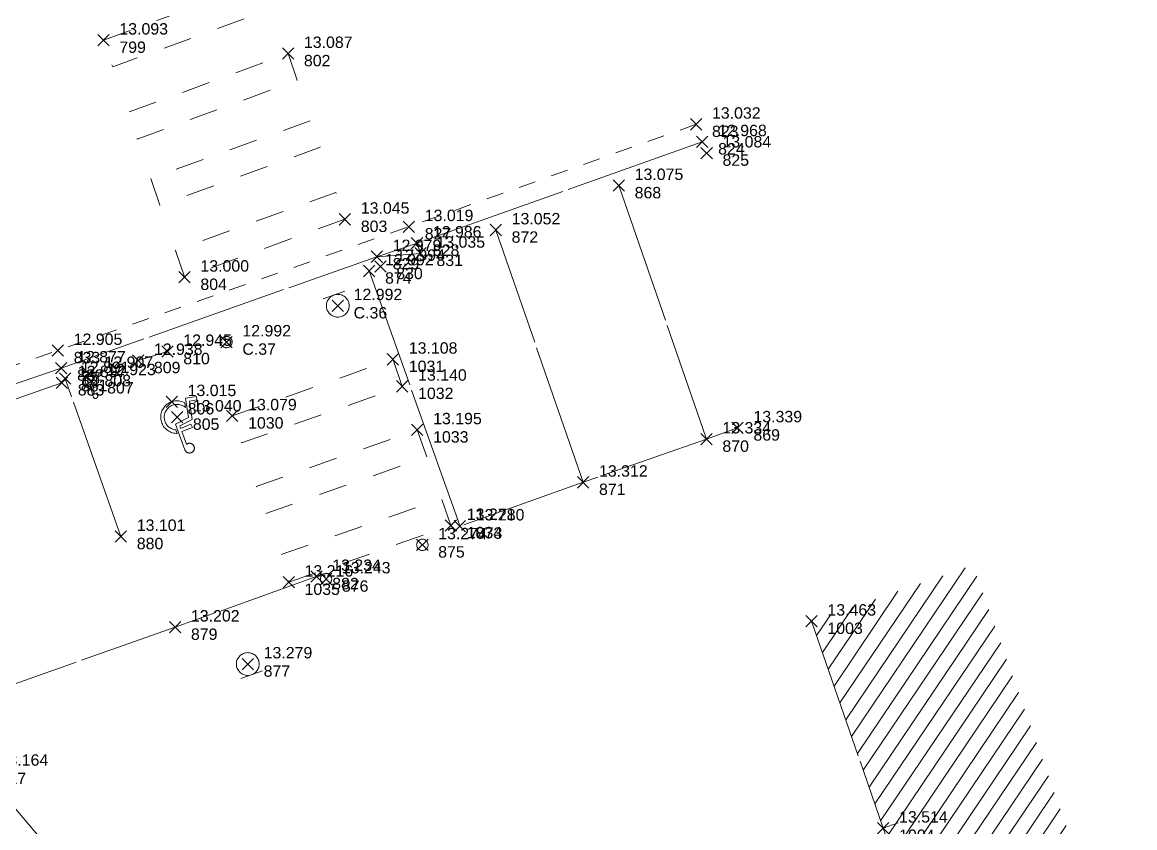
# Model space of a CAD drawing. Header units: metres. Extents: x 1223562 to 1223801, y 7191360 to 7191620.
# Drawn here: x 1223781.14 to 1223800.68, y 7191545.52 to 7191559.66 of the extents above; entities that cross this region are included whole.
import ezdxf

# ---------------------------------------------------------------- set-up
doc = ezdxf.new("R2010")
doc.units = ezdxf.units.M
doc.header["$PDMODE"] = 3
doc.header["$PDSIZE"] = 0.1
for name, pattern in [('LL_0822', [2.5, 2.5, 0]), ('LL_0829', [0.6, 0.3, -0.3]), ('ML_0862', [1, 0.5, -0.5]), ('ML_2577', [2.5, 2.5, 0]), ('Rec_Continu', [2.5, 2.5, 0]), ('RL_1105', [2.5, 2.5, 0]), ('Socle_Continu', [2.5, 2.5, 0]), ('Topo_Continu', [2.5, 2.5, 0])]:
    doc.linetypes.add(name, pattern=pattern)
for name, color, linetype, lineweight in [('BATIH_SCS', 201, 'Socle_Continu', 13), ('MARQU_PSS', 7, 'Socle_Continu', 13), ('MARQU_SCS', 7, 'Socle_Continu', 13), ('SIGNV_SCS', 20, 'Socle_Continu', 13), ('SIGTA_SCI', 7, 'Socle_Continu', 13), ('SIGTM_SCI', 1, 'Socle_Continu', 13), ('SIGTO_SCI', 255, 'Socle_Continu', 13), ('VOIRI_SCS', 7, 'Socle_Continu', 13)]:
    doc.layers.add(name, color=color, linetype=linetype, lineweight=lineweight)
doc.layers.add('BATIM_SCS', color=7, linetype='Socle_Continu', lineweight=13, true_color=0xdf7fff)
doc.styles.get("Standard").update_dxf_attribs({"font": 'arial.ttf'})

# ---------------------------------------------------------------- blocks, each defined once
blk = doc.blocks.new('YP_1521')
at = {"layer": 'SIGTO_SCI', "color": 7, "linetype": 'Socle_Continu'}
blk.add_point((0, 0), dxfattribs=at)
at = {"layer": 'SIGTA_SCI', "linetype": 'Socle_Continu'}
blk.add_attdef('ALT', (0.278, 0.099), '', height=0.2, dxfattribs=at)
at = {"layer": 'SIGTA_SCI', "linetype": 'Socle_Continu', "flags": 9}
blk.add_attdef('CALQUE_ALT', (1.69, -1.18), '', height=0.2, dxfattribs=at)
at = {"layer": 'SIGTM_SCI', "linetype": 'Socle_Continu'}
blk.add_attdef('MAT', (0.278, -0.223), '', height=0.2, dxfattribs=at)
at = {"layer": 'SIGTM_SCI', "linetype": 'Socle_Continu', "flags": 9}
blk.add_attdef('CALQUE_MAT', (1.69, -1.501), '', height=0.2, dxfattribs=at)
at = {"layer": 'SIGTO_SCI', "linetype": 'Socle_Continu', "flags": 9}
for tag, p in [('ID', (1.69, 0.105)), ('NATURE', (1.69, -0.216)), ('FAMILLE', (1.69, -0.538)), ('CALQUE', (1.69, -0.859)), ('PCRS', (1.69, -1.823))]:
    blk.add_attdef(tag, p, '', height=0.2, dxfattribs=at)
blk = doc.blocks.new('MP_2584')
at = {"layer": 'MARQU_PSS', "linetype": 'Topo_Continu'}
blk.add_lwpolyline([(-0.011, 0.523), (-0.011, 0.278), (0.196, 0.274), (0.189, 0.211), (-0.011, 0.215), (-0.011, 0.167), (0.245, 0.138), (0.312, -0.193), (0.448, -0.165), (0.461, -0.227), (0.262, -0.267), (0.192, 0.08), (-0.074, 0.11), (-0.074, 0.608, -3.014961), (-0.011, 0.523)], format="xyb", dxfattribs=at)
blk.add_lwpolyline([(0.222, -0.196), (0.205, -0.109, -1.381984), (-0.1, 0.21), (-0.1, 0.279, 1.290671)], format="xyb", close=True, dxfattribs=at)
at = {"layer": 'MARQU_PSS', "linetype": 'Topo_Continu', "flags": 9}
for tag, p in [('ID', (0.728, 0.459)), ('NATURE', (0.728, 0.138))]:
    blk.add_attdef(tag, p, '', height=0.2, dxfattribs=at)
at = {"layer": 'MARQU_PSS', "linetype": 'Rec_Continu', "flags": 9}
for tag, p in [('FAMILLE', (0.728, -0.184)), ('CALQUE', (0.728, -0.505)), ('PCRS', (0.728, -0.826))]:
    blk.add_attdef(tag, p, '', height=0.2, dxfattribs=at)
blk = doc.blocks.new('LP_0841')
at = {"layer": 'VOIRI_SCS', "linetype": 'Socle_Continu', "flags": 128}
blk.add_lwpolyline([(0, 0), (0, 0.5), (1, 0)], dxfattribs=at)
at = {"layer": 'VOIRI_SCS', "linetype": 'Socle_Continu', "flags": 9}
for tag, p in [('ID', (1.428, 0.548)), ('NATURE', (1.428, 0.227)), ('FAMILLE', (1.428, -0.095)), ('CALQUE', (1.428, -0.416)), ('PCRS', (1.428, -0.737))]:
    blk.add_attdef(tag, p, '', height=0.2, dxfattribs=at)
blk = doc.blocks.new('LP_0843')
at = {"layer": 'VOIRI_SCS', "linetype": 'Socle_Continu'}
blk.add_circle((0, 0), 0.1, dxfattribs=at)
at = {"layer": 'VOIRI_SCS', "linetype": 'Socle_Continu', "flags": 9}
for tag, p in [('ID', (0.829, 0.061)), ('NATURE', (0.829, -0.26)), ('FAMILLE', (0.829, -0.582)), ('CALQUE', (0.829, -0.903)), ('PCRS', (0.829, -1.224))]:
    blk.add_attdef(tag, p, '', height=0.2, dxfattribs=at)
blk = doc.blocks.new('HP_0569')
at = {"layer": 'SIGNV_SCS', "linetype": 'Socle_Continu'}
blk.add_line((-0.2, -0.2), (0.2, -0.2), dxfattribs=at)
blk.add_circle((0, 0), 0.2, dxfattribs=at)
at = {"layer": 'SIGNV_SCS', "linetype": 'Socle_Continu', "flags": 9}
for tag, p in [('ID', (0.713, 0.595)), ('NATURE', (0.713, 0.273)), ('FAMILLE', (0.713, -0.048)), ('CALQUE', (0.713, -0.369)), ('PCRS', (0.713, -0.69))]:
    blk.add_attdef(tag, p, '', height=0.2, dxfattribs=at)
blk = doc.blocks.new('RP_1121')
at = {"layer": 'BATIM_SCS', "linetype": 'Socle_Continu'}
blk.add_hatch(color=256, dxfattribs=at).paths.add_polyline_path([(0.438, 0.086), (0.5, 0.172), (0.563, 0.086)])
for p, q in [((0, 0.276), (0, 0)), ((0.438, 0.086), (0.5, 0.172)), ((0.5, 0.172), (0.563, 0.086)), ((1, -0.001), (1, 0.275)), ((0.563, 0.086), (0.438, 0.086))]:
    blk.add_line(p, q, dxfattribs=at)
at = {"layer": 'BATIM_SCS', "linetype": 'Socle_Continu', "flags": 9}
for tag, p in [('ID', (1.431, 0.651)), ('NATURE', (1.431, 0.33)), ('FAMILLE', (1.431, 0.008)), ('CALQUE', (1.431, -0.313)), ('PCRS', (1.431, -0.634))]:
    blk.add_attdef(tag, p, '', height=0.2, dxfattribs=at)

msp = doc.modelspace()

# ---------------------------------------------------------------- hatches: boundary and pattern name
at = {"layer": 'BATIH_SCS', "linetype": 'Socle_Continu'}
h = msp.add_hatch(dxfattribs=at)
h.set_pattern_fill('RL_1107', color=256, angle=11, pattern_type=2)
h.set_pattern_definition([(56, (0, 0), (-0.207259393139, 0.139798225868), [])])
h.paths.add_polyline_path([(1223792.759, 7191539.281), (1223792.934, 7191539.346), (1223795.261, 7191540.206), (1223800.675, 7191542.208), (1223797.834, 7191550.129), (1223795, 7191549.147), (1223796.259, 7191545.515), (1223796.746, 7191544.185), (1223796.911, 7191543.738), (1223796.79, 7191543.866), (1223796.697, 7191543.792), (1223796.631, 7191543.91), (1223789.325, 7191541.211), (1223789.225, 7191541.185), (1223789.274, 7191541.027), (1223788.991, 7191540.927), (1223790.465, 7191536.786), (1223791.674, 7191533.401), (1223793.572, 7191528.006), (1223793.633, 7191527.83), (1223795.605, 7191522.406), (1223795.673, 7191522.218), (1223794.298, 7191521.715), (1223793.232, 7191521.326), (1223792.42, 7191521.012), (1223791.92, 7191520.832), (1223790.972, 7191520.473), (1223788.01, 7191519.398), (1223790.361, 7191512.687), (1223790.7, 7191511.735), (1223792.431, 7191506.866), (1223794.727, 7191500.443), (1223794.788, 7191500.442), (1223794.855, 7191500.207), (1223794.805, 7191500.177), (1223796.497, 7191495.407), (1223799.325, 7191496.41), (1223791.813, 7191517.587), (1223799.515, 7191520.428)])
h.paths.add_polyline_path([(1223795.079, 7191521.862), (1223795.042, 7191521.711), (1223794.915, 7191521.802)], flags=16)
h.paths.add_polyline_path([(1223792.908, 7191521.108), (1223792.888, 7191521.008), (1223792.807, 7191521.069)], flags=16)
h.paths.add_polyline_path([(1223791.535, 7191520.594), (1223791.507, 7191520.491), (1223791.417, 7191520.55)], flags=16)
h.paths.add_polyline_path([(1223794.075, 7191527.972), (1223794.037, 7191528.081), (1223794.137, 7191528.055)], flags=16)
h.paths.add_polyline_path([(1223792.904, 7191531.527), (1223792.832, 7191531.725), (1223793.03, 7191531.685)], flags=16)
h.paths.add_polyline_path([(1223790.769, 7191512.291), (1223790.709, 7191512.203), (1223790.666, 7191512.32)], flags=16)
h.paths.add_polyline_path([(1223791.397, 7191535.05), (1223791.333, 7191535.234), (1223791.447, 7191535.17)], flags=16)
h.paths.add_polyline_path([(1223791.969, 7191508.55), (1223792.05, 7191508.51), (1223792.012, 7191508.428)], flags=16)
h.paths.add_polyline_path([(1223796.613, 7191544.796), (1223796.553, 7191544.962), (1223796.664, 7191544.909)], flags=16)
h.paths.add_polyline_path([(1223796.006, 7191497.231), (1223796.109, 7191497.2), (1223796.05, 7191497.111)], flags=16)
h.paths.add_polyline_path([(1223796.443, 7191496.06), (1223796.545, 7191496.029), (1223796.486, 7191495.941)], flags=16)

# ---------------------------------------------------------------- linework, layer by layer
at = {"layer": 'BATIM_SCS', "linetype": 'RL_1105', "flags": 128}
msp.add_lwpolyline([(1223795, 7191549.147), (1223796.259, 7191545.515), (1223796.746, 7191544.185), (1223796.911, 7191543.738), (1223796.79, 7191543.866), (1223796.697, 7191543.792), (1223796.631, 7191543.91), (1223789.325, 7191541.211), (1223789.225, 7191541.185), (1223789.274, 7191541.027), (1223788.991, 7191540.927), (1223790.465, 7191536.786), (1223791.674, 7191533.401), (1223793.572, 7191528.006), (1223793.633, 7191527.83), (1223795.605, 7191522.406), (1223795.673, 7191522.218), (1223794.298, 7191521.715), (1223793.232, 7191521.326), (1223792.42, 7191521.012), (1223791.92, 7191520.832), (1223790.972, 7191520.473), (1223788.01, 7191519.398), (1223790.361, 7191512.687), (1223790.7, 7191511.735), (1223792.431, 7191506.866), (1223794.727, 7191500.443), (1223794.788, 7191500.442), (1223794.855, 7191500.207), (1223794.805, 7191500.177), (1223796.497, 7191495.407)], dxfattribs=at)
at = {"layer": 'MARQU_PSS', "linetype": 'ML_2577', "flags": 128}
for points in [[(1223791.615, 7191556.791), (1223793.156, 7191552.343)], [(1223790.989, 7191551.585), (1223789.455, 7191556.012)], [(1223793.701, 7191552.539), (1223793.156, 7191552.343), (1223790.989, 7191551.585), (1223788.825, 7191550.817), (1223787.232, 7191555.293)], [(1223783.173, 7191553.722), (1223783.689, 7191553.88)], [(1223782.872, 7191550.634), (1223781.891, 7191553.405)], [(1223781.836, 7191553.331), (1223776.429, 7191551.438), (1223775.429, 7191551.082), (1223774.973, 7191550.945)], [(1223779.728, 7191547.596), (1223783.823, 7191549.043), (1223786.304, 7191549.931)]]:
    msp.add_lwpolyline(points, dxfattribs=at)
at = {"layer": 'MARQU_SCS', "linetype": 'ML_0862', "flags": 128}
for points in [[(1223782.566, 7191559.343), (1223785.375, 7191560.372), (1223785.517, 7191559.896), (1223782.727, 7191558.873)], [(1223785.807, 7191559.108), (1223785.968, 7191558.639), (1223783.159, 7191557.609), (1223782.999, 7191558.078)], [(1223783.396, 7191556.917), (1223783.557, 7191556.447), (1223786.371, 7191557.464), (1223786.21, 7191557.933)], [(1223786.806, 7191556.2), (1223783.989, 7191555.183), (1223783.829, 7191555.653), (1223786.644, 7191556.669)], [(1223784.827, 7191552.75), (1223787.649, 7191553.743), (1223787.812, 7191553.269), (1223784.988, 7191552.276)], [(1223788.076, 7191552.505), (1223788.243, 7191552.032), (1223785.409, 7191551.036), (1223785.248, 7191551.51)], [(1223785.818, 7191549.832), (1223788.667, 7191550.826), (1223788.501, 7191551.298), (1223785.657, 7191550.306)]]:
    msp.add_lwpolyline(points, close=True, dxfattribs=at)
at = {"layer": 'VOIRI_SCS', "linetype": 'LL_0829', "flags": 128}
msp.add_lwpolyline([(1223792.973, 7191557.867), (1223787.929, 7191556.07), (1223781.764, 7191553.897), (1223779.233, 7191553.029), (1223776.231, 7191551.983), (1223775.273, 7191551.65), (1223774.155, 7191551.232, 0.05718), (1223772.58, 7191550.202, 0.0338), (1223771.337, 7191549.018, 0.042711), (1223770.265, 7191547.628, 0.022427), (1223769.407, 7191546.152), (1223768.607, 7191544.622), (1223766.755, 7191541.028), (1223764.401, 7191536.406), (1223764.314, 7191536.044), (1223764.248, 7191535.684), (1223764.229, 7191535.506), (1223764.223, 7191535.33), (1223764.232, 7191535.157), (1223764.26, 7191534.985), (1223764.293, 7191534.86), (1223764.336, 7191534.737), (1223764.449, 7191534.496), (1223764.59, 7191534.265), (1223764.749, 7191534.045), (1223764.92, 7191533.838), (1223765.104, 7191533.646), (1223765.302, 7191533.47), (1223765.513, 7191533.313), (1223765.786, 7191533.147), (1223766.07, 7191532.996), (1223768.753, 7191531.689), (1223771.476, 7191530.369), (1223773.738, 7191523.983), (1223775.758, 7191518.344), (1223776.345, 7191516.679), (1223776.993, 7191514.917), (1223777.272, 7191514.198), (1223777.599, 7191513.378), (1223778.28, 7191511.749), (1223779.29, 7191509.444), (1223779.396, 7191509.473)], format="xyb", dxfattribs=at)
at = {"layer": 'VOIRI_SCS', "linetype": 'LL_0822', "flags": 128}
msp.add_lwpolyline([(1223793.081, 7191557.56), (1223788.071, 7191555.782), (1223787.366, 7191555.544), (1223781.824, 7191553.59), (1223779.338, 7191552.74), (1223776.285, 7191551.655), (1223775.366, 7191551.337), (1223774.288, 7191550.952)], dxfattribs=at)
msp.add_lwpolyline([(1223784.946, 7191527.313, -0.006315), (1223785.455, 7191529.561, 0.056013), (1223785.733, 7191531.792, 0.003169), (1223785.744, 7191533.962, 0.058046), (1223785.436, 7191536.587, 0.006833), (1223784.9, 7191538.716, 0.040127), (1223784.028, 7191541.177, 0.015188), (1223783.11, 7191543.074, 0.055518), (1223782.092, 7191544.586), (1223781.621, 7191545.142), (1223780.463, 7191546.513), (1223779.98, 7191547.148)], format="xyb", dxfattribs=at)

# ---------------------------------------------------------------- block references
at = {"layer": 'BATIM_SCS', "linetype": 'Socle_Continu', "xscale": 1.416684123629389, "rotation": 290.1231614982424}
msp.add_blockref('RP_1121', (1223796.259, 7191545.515), dxfattribs=at)
at = {"layer": 'MARQU_PSS', "linetype": 'Socle_Continu'}
for p, xscale, yscale, zscale, rotation in [((1223782.351, 7191553.366), 0.4586009944723146, -0.4586009944723145, 0.4586009944723146, 13.7027322327791), ((1223783.857, 7191552.729), 0.9660744983517647, -0.9660744983517648, 0.9660744983517647, 20.58365701176574)]:
    msp.add_blockref('MP_2584', p, dxfattribs=dict(at, xscale=xscale, yscale=yscale, zscale=zscale, rotation=rotation))
at = {"layer": 'SIGNV_SCS', "linetype": 'Socle_Continu'}
for p, rotation in [((1223786.68, 7191554.683), 199.567903849907), ((1223785.1, 7191548.396), 19.69745689504292)]:
    msp.add_blockref('HP_0569', p, dxfattribs=dict(at, rotation=rotation))
at = {"layer": 'SIGTO_SCI', "linetype": 'Socle_Continu'}
for p, values in [((1223782.566, 7191559.343), {'ALT': '13.093', 'MAT': '799'}), ((1223785.807, 7191559.108), {'ALT': '13.087', 'MAT': '802'}), ((1223792.973, 7191557.867), {'ALT': '13.032', 'MAT': '823'}), ((1223793.081, 7191557.56), {'ALT': '12.968', 'MAT': '824'}), ((1223793.158, 7191557.362), {'ALT': '13.084', 'MAT': '825'}), ((1223791.615, 7191556.791), {'ALT': '13.075', 'MAT': '868'}), ((1223786.806, 7191556.2), {'ALT': '13.045', 'MAT': '803'}), ((1223787.929, 7191556.07), {'ALT': '13.019', 'MAT': '827'}), ((1223789.455, 7191556.012), {'ALT': '13.052', 'MAT': '872'}), ((1223788.071, 7191555.782), {'ALT': '12.986', 'MAT': '828'}), ((1223787.366, 7191555.544), {'ALT': '12.979', 'MAT': '829'}), ((1223788.134, 7191555.603), {'ALT': '13.035', 'MAT': '831'}), ((1223787.232, 7191555.293), {'ALT': '12.992', 'MAT': '874'}), ((1223787.428, 7191555.373), {'ALT': '12.994', 'MAT': '830'}), ((1223783.989, 7191555.183), {'ALT': '13.000', 'MAT': '804'}), ((1223786.68, 7191554.683), {'ALT': '12.992', 'MAT': 'C.36'}), ((1223781.764, 7191553.897), {'ALT': '12.905', 'MAT': '833'}), ((1223783.689, 7191553.88), {'ALT': '12.945', 'MAT': '810'}), ((1223784.726, 7191554.046), {'ALT': '12.992', 'MAT': 'C.37'}), ((1223783.173, 7191553.722), {'ALT': '12.938', 'MAT': '809'}), ((1223787.649, 7191553.743), {'ALT': '13.108', 'MAT': '1031'}), ((1223781.824, 7191553.59), {'ALT': '12.877', 'MAT': '832'}), ((1223782.305, 7191553.494), {'ALT': '12.907', 'MAT': '808'}), ((1223781.836, 7191553.331), {'ALT': '12.897', 'MAT': '883'}), ((1223781.891, 7191553.405), {'ALT': '12.891', 'MAT': '881'}), ((1223782.351, 7191553.366), {'ALT': '12.923', 'MAT': '807'}), ((1223787.812, 7191553.269), {'ALT': '13.140', 'MAT': '1032'}), ((1223783.765, 7191552.999), {'ALT': '13.015', 'MAT': '806'}), ((1223783.857, 7191552.729), {'ALT': '13.040', 'MAT': '805'}), ((1223784.827, 7191552.75), {'ALT': '13.079', 'MAT': '1030'}), ((1223788.076, 7191552.505), {'ALT': '13.195', 'MAT': '1033'}), ((1223793.701, 7191552.539), {'ALT': '13.339', 'MAT': '869'}), ((1223793.156, 7191552.343), {'ALT': '13.334', 'MAT': '870'}), ((1223790.989, 7191551.585), {'ALT': '13.312', 'MAT': '871'}), ((1223788.667, 7191550.826), {'ALT': '13.271', 'MAT': '1034'}), ((1223788.825, 7191550.817), {'ALT': '13.280', 'MAT': '873'}), ((1223782.872, 7191550.634), {'ALT': '13.101', 'MAT': '880'}), ((1223788.165, 7191550.487), {'ALT': '13.274', 'MAT': '875'}), ((1223785.818, 7191549.832), {'ALT': '13.216', 'MAT': '1035'}), ((1223786.304, 7191549.931), {'ALT': '13.234', 'MAT': '882'}), ((1223786.474, 7191549.888), {'ALT': '13.243', 'MAT': '876'}), ((1223783.823, 7191549.043), {'ALT': '13.202', 'MAT': '879'}), ((1223795, 7191549.147), {'ALT': '13.463', 'MAT': '1003'}), ((1223785.1, 7191548.396), {'ALT': '13.279', 'MAT': '877'}), ((1223780.463, 7191546.513), {'ALT': '13.164', 'MAT': '917'}), ((1223796.259, 7191545.515), {'ALT': '13.514', 'MAT': '1004'})]:
    msp.add_blockref('YP_1521', p, dxfattribs=at).add_auto_attribs(values)
at = {"layer": 'VOIRI_SCS', "linetype": 'Socle_Continu', "xscale": 0.7439, "yscale": 0.3807189682075163, "zscale": 2.099572928305634, "rotation": 198.7360710796182}
msp.add_blockref('LP_0841', (1223788.071, 7191555.782), dxfattribs=at)
at = {"layer": 'VOIRI_SCS', "linetype": 'Socle_Continu'}
for p in [(1223784.726, 7191554.046), (1223788.165, 7191550.487), (1223786.474, 7191549.888)]:
    msp.add_blockref('LP_0843', p, dxfattribs=at)

doc.saveas('drawing.dxf')
